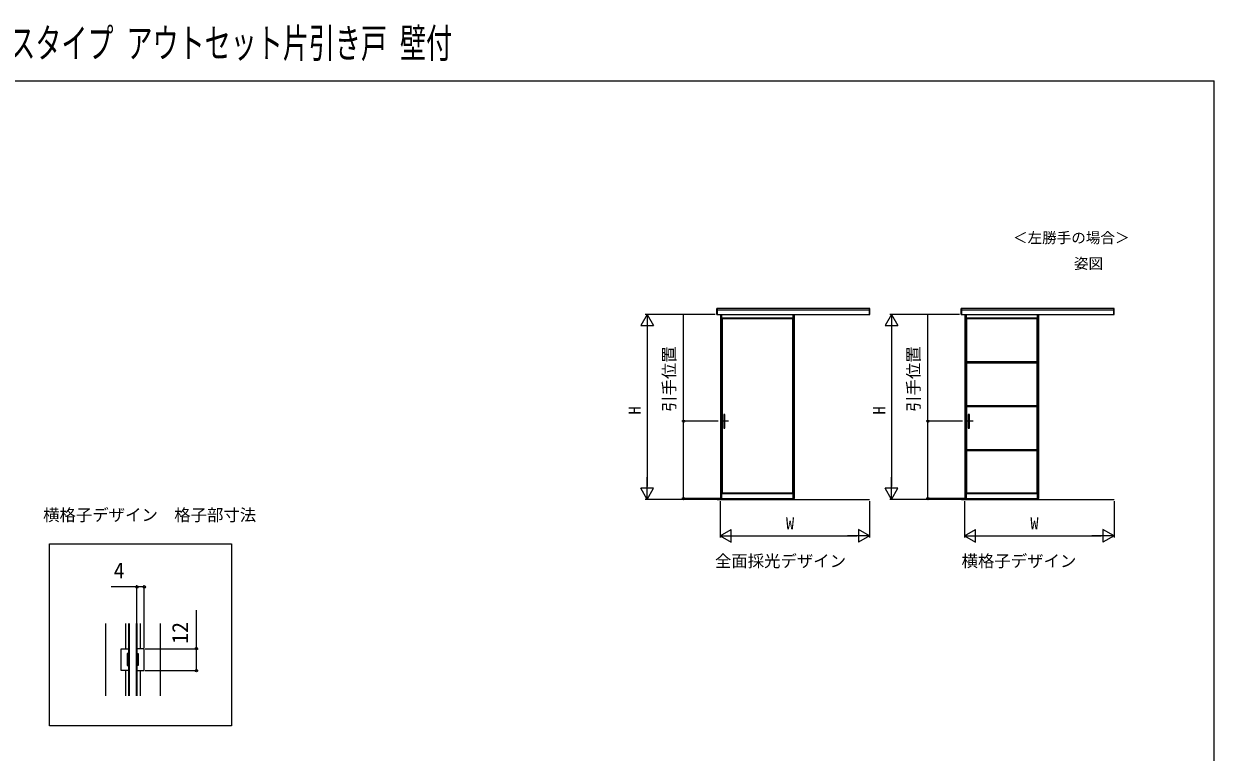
# Model space of a CAD drawing. Units: millimetres, scale not verified. Extents: x -525 to 525, y -783 to 779.
# Drawn here: x -128 to 525, y 378 to 779 of the extents above; entities that cross this region are included whole.
import ezdxf
from ezdxf.enums import TextEntityAlignment as Align

# ---------------------------------------------------------------- set-up
doc = ezdxf.new("R2010")
doc.units = ezdxf.units.MM
doc.header["$LTSCALE"] = 4
for name, color, linetype in [('0-1_USER1', 3, 'Continuous'), ('0-2_YKK_11', 7, 'Continuous'), ('0-3_YKK_12', 2, 'Continuous'), ('0-4_YKK_13', 4, 'Continuous'), ('0-5_YKK_A1', 4, 'Continuous'), ('0-6_YKK_D', 6, 'Continuous'), ('0-7_YKK_ZWAK', 7, 'Continuous')]:
    doc.layers.add(name, color=color, linetype=linetype)
doc.styles.add('ＭＳ ゴシック', font='')
doc.styles.get('ＭＳ ゴシック').set_extended_font_data('MS Gothic')

msp = doc.modelspace()

# ---------------------------------------------------------------- linework, layer by layer
at = {"layer": '0-2_YKK_11'}
for points in [[(-75, 423.324), (-75, 435.324), (-71, 435.324), (-71, 432.624), (-71.7, 432.624), (-71.7, 426.024), (-71, 426.024), (-71, 423.324)], [(-62.4, 423.324), (-62.4, 435.324), (-66.4, 435.324), (-66.4, 432.624), (-65.7, 432.624), (-65.7, 426.024), (-66.4, 426.024), (-66.4, 423.324)]]:
    msp.add_lwpolyline(points, close=True, dxfattribs=at)
at = {"layer": '0-3_YKK_12'}
for p, q in [((258.44, 560.35), (253.765, 560.35)), ((392.59, 560.35), (387.915, 560.35)), ((-83.7, 449.273), (-83.7, 409.374)), ((-72.7, 449.273), (-72.7, 435.324)), ((-71, 449.273), (-71, 409.374)), ((-66.4, 449.273), (-66.4, 409.374)), ((-64.7, 449.273), (-64.7, 435.324)), ((-53.7, 449.273), (-53.7, 409.374)), ((-72.7, 423.324), (-72.7, 409.374)), ((-64.7, 423.324), (-64.7, 409.374))]:
    msp.add_line(p, q, dxfattribs=at)
msp.add_lwpolyline([(-114.416, 493.036), (-14.416, 493.036), (-14.416, 393.036), (-114.416, 393.036)], close=True, dxfattribs=at)
at = {"layer": '0-4_YKK_13'}
for p, q in [((-70.7, 449.273), (-70.7, 409.374)), ((-66.7, 409.374), (-66.7, 449.273))]:
    msp.add_line(p, q, dxfattribs=at)
at = {"layer": '0-5_YKK_A1'}
for p, q in [((335.978, 622.3), (252.028, 622.3)), ((252.028, 619.05), (252.028, 622.3)), ((252.303, 619.05), (252.303, 622.3)), ((335.703, 621.4), (252.303, 621.4)), ((335.703, 619.05), (335.703, 622.3)), ((335.978, 619.05), (335.978, 622.3)), ((470.128, 622.3), (386.178, 622.3)), ((386.178, 619.05), (386.178, 622.3)), ((386.453, 619.05), (386.453, 622.3)), ((469.853, 621.4), (386.453, 621.4)), ((469.853, 619.05), (469.853, 622.3)), ((470.128, 619.05), (470.128, 622.3)), ((252.028, 619.05), (335.978, 619.05)), ((253.903, 619.05), (253.903, 517.975)), ((254.603, 619.05), (254.603, 517.85)), ((293.903, 616.9), (254.603, 616.9)), ((293.903, 616.6), (254.603, 616.6)), ((254.903, 616.6), (254.903, 520.75)), ((293.603, 520.75), (293.603, 616.6)), ((293.903, 517.85), (293.903, 619.05)), ((294.603, 517.975), (294.603, 619.05)), ((386.178, 619.05), (470.128, 619.05)), ((388.053, 619.05), (388.053, 517.975)), ((388.753, 619.05), (388.753, 517.85)), ((428.053, 616.9), (388.753, 616.9)), ((428.053, 616.6), (388.753, 616.6)), ((389.053, 616.6), (389.053, 593.087)), ((427.753, 593.087), (427.753, 616.6)), ((428.053, 517.85), (428.053, 619.05)), ((428.753, 517.975), (428.753, 619.05)), ((388.753, 593.087), (428.053, 593.087)), ((388.753, 592.487), (428.053, 592.487)), ((389.053, 592.487), (389.053, 568.975)), ((427.753, 568.975), (427.753, 592.487)), ((388.753, 568.975), (428.053, 568.975)), ((388.753, 568.375), (428.053, 568.375)), ((389.053, 568.375), (389.053, 544.862)), ((427.753, 544.862), (427.753, 568.375)), ((388.753, 544.862), (428.053, 544.862)), ((388.753, 544.262), (428.053, 544.262)), ((389.053, 544.262), (389.053, 520.75)), ((427.753, 520.75), (427.753, 544.262)), ((252.153, 517.4), (335.853, 517.4)), ((254.603, 518.05), (253.903, 518.05)), ((254.028, 517.85), (294.478, 517.85)), ((293.903, 520.75), (254.603, 520.75)), ((293.903, 520.45), (254.603, 520.45)), ((293.903, 518.05), (294.603, 518.05)), ((386.303, 517.4), (470.003, 517.4)), ((388.753, 518.05), (388.053, 518.05)), ((388.178, 517.85), (428.628, 517.85)), ((428.053, 520.75), (388.753, 520.75)), ((428.053, 520.45), (388.753, 520.45)), ((428.053, 518.05), (428.753, 518.05))]:
    msp.add_line(p, q, dxfattribs=at)
for points in [[(255.778, 556.6), (256.428, 556.6), (256.428, 564.1), (255.778, 564.1)], [(389.928, 556.6), (390.578, 556.6), (390.578, 564.1), (389.928, 564.1)]]:
    msp.add_lwpolyline(points, close=True, dxfattribs=at)
for centre, start, end in [((254.028, 517.975), 180, 270), ((294.478, 517.975), 270, 0), ((388.178, 517.975), 180, 270), ((428.628, 517.975), 270, 0)]:
    msp.add_arc(centre, 0.125, start, end, dxfattribs=at)
at = {"layer": '0-6_YKK_D'}
for p, q in [((213.703, 619.05), (210.203, 612.988)), ((251.028, 619.05), (212.703, 619.05)), ((213.703, 619.05), (217.203, 612.988)), ((213.703, 619.05), (213.703, 606.926)), ((347.853, 619.05), (344.353, 612.988)), ((385.178, 619.05), (346.853, 619.05)), ((347.853, 619.05), (351.353, 612.988)), ((347.853, 619.05), (347.853, 606.926)), ((210.203, 612.988), (217.203, 612.988)), ((213.703, 612.05), (213.703, 524.4)), ((344.353, 612.988), (351.353, 612.988)), ((347.853, 612.05), (347.853, 524.4)), ((252.765, 560.35), (232.703, 560.35)), ((386.915, 560.35), (366.853, 560.35)), ((213.703, 517.4), (213.703, 529.524)), ((347.853, 517.4), (347.853, 529.524)), ((213.703, 517.4), (210.203, 523.462)), ((217.203, 523.462), (210.203, 523.462)), ((213.703, 517.4), (217.203, 523.462)), ((347.853, 517.4), (344.353, 523.462)), ((351.353, 523.462), (344.353, 523.462)), ((347.853, 517.4), (351.353, 523.462)), ((252.703, 517.4), (212.703, 517.4)), ((253.903, 517.85), (232.703, 517.85)), ((253.703, 516.4), (253.703, 496.4)), ((335.853, 516.4), (335.853, 496.4)), ((386.853, 517.4), (346.853, 517.4)), ((388.053, 517.85), (366.853, 517.85)), ((387.853, 516.4), (387.853, 496.4)), ((470.003, 516.4), (470.003, 496.4)), ((253.703, 497.4), (259.765, 500.9)), ((253.703, 497.4), (259.765, 493.9)), ((253.703, 497.4), (265.827, 497.4)), ((259.765, 493.9), (259.765, 500.9)), ((260.703, 497.4), (328.853, 497.4)), ((335.853, 497.4), (323.728, 497.4)), ((335.853, 497.4), (329.79, 500.9)), ((329.79, 500.9), (329.79, 493.9)), ((335.853, 497.4), (329.79, 493.9)), ((387.853, 497.4), (393.915, 500.9)), ((387.853, 497.4), (393.915, 493.9)), ((387.853, 497.4), (399.977, 497.4)), ((393.915, 493.9), (393.915, 500.9)), ((394.853, 497.4), (463.003, 497.4)), ((470.003, 497.4), (457.878, 497.4)), ((470.003, 497.4), (463.94, 500.9)), ((463.94, 500.9), (463.94, 493.9)), ((470.003, 497.4), (463.94, 493.9)), ((-66.4, 436.024), (-66.4, 470.273)), ((-62.4, 435.824), (-62.4, 470.273)), ((-61.9, 435.324), (-32.7, 435.324)), ((-61.9, 423.324), (-32.7, 423.324))]:
    msp.add_line(p, q, dxfattribs=at)
for points in [[(233.703, 517.85), (233.703, 560.35), (233.703, 618.565)], [(367.853, 517.85), (367.853, 560.35), (367.853, 618.565)], [(-62.4, 469.273), (-66.4, 469.273), (-80.518, 469.273)], [(-33.7, 423.324), (-33.7, 435.324), (-33.7, 456.601)]]:
    msp.add_lwpolyline(points, dxfattribs=at)
for centre in [(233.703, 560.35), (367.853, 560.35), (233.703, 517.85), (367.853, 517.85), (-66.4, 469.273), (-62.4, 469.273), (-33.7, 435.324), (-33.7, 423.324)]:
    msp.add_circle(centre, 0.637, dxfattribs=at)
at = {"layer": '0-7_YKK_ZWAK'}
msp.add_line((-525, 747.3), (525, 747.3), dxfattribs=at)
msp.add_lwpolyline([(-525, -782.7), (525, -782.7), (525, 747.3)], dxfattribs=at)

# ---------------------------------------------------------------- texts
at = {"layer": '0-1_USER1', "style": 'ＭＳ ゴシック', "width": 0.65}
msp.add_text('インテリアドアシリーズ famitto 室内引戸 famitto G ガラスタイプ アウトセット片引き戸 壁付', height=16.13, dxfattribs=at).set_placement((-522.219, 755.175), align=Align.BOTTOM_LEFT)
at = {"layer": '0-1_USER1', "style": 'ＭＳ ゴシック'}
for s, height, p in [('＜左勝手の場合＞', 5.865, (414.545, 656.436)), ('姿図', 5.865, (448, 642.3)), ('横格子デザイン\u3000格子部寸法', 6.598, (-117.902, 503.557)), ('全面採光デザイン\u3000', 6.598, (250.911, 478.255)), ('横格子デザイン\u3000', 6.598, (386.32, 478.255))]:
    msp.add_text(s, height=height, dxfattribs=at).set_placement(p, align=Align.BOTTOM_LEFT)
at = {"layer": '0-6_YKK_D', "style": 'ＭＳ ゴシック'}
for s, height, p in [('引手位置', 6.598, (231.078, 565.468)), ('引手位置', 6.598, (365.228, 565.468)), ('H', 6.598, (212.203, 564.032)), ('H', 6.598, (346.353, 564.032)), ('12', 8.798, (-35.7, 438.033))]:
    msp.add_text(s, height=height, rotation=90, dxfattribs=at).set_placement(p, align=Align.BOTTOM_LEFT)
for s, height, p in [('W', 6.598, (289.92, 498.9)), ('W', 6.598, (424.07, 498.9)), ('4', 8.798, (-79.132, 471.273))]:
    msp.add_text(s, height=height, dxfattribs=at).set_placement(p, align=Align.BOTTOM_LEFT)

doc.saveas('drawing.dxf')
